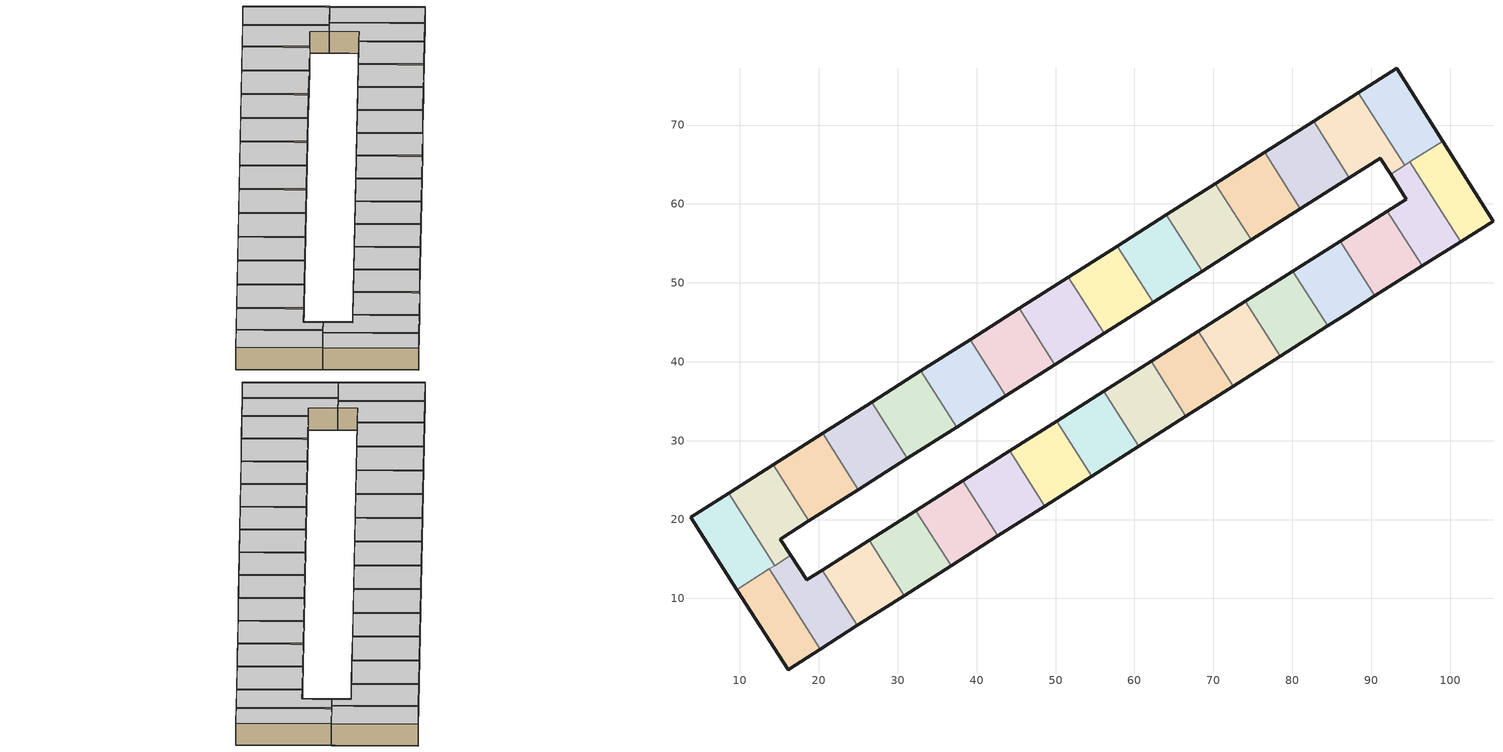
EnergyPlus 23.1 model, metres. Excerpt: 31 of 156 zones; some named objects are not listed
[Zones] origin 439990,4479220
b56bda9013da5b2d_F3_dwelling_0
 floor to b56bda9013da5b2d_F2_dwelling_0 (EU_floor_Construction): 20.19,3.58 13.73,13.73 9.61,11.11 16.12,0.98 z9
 wall outside (EU_wall_Construction): 20.19,3.58 16.12,0.98 9.61,11.11 z9:12
 wall to b56bda9013da5b2d_F3_dwelling_1 (EU_wall_Construction): 13.73,13.73 20.19,3.58 z9:12
 wall to b56bda9013da5b2d_F3_dwelling_16 (EU_wall_Construction): 9.61,11.11 13.73,13.73 z9:12
 ceiling to b56bda9013da5b2d_F4_dwelling_0 (EU_floor_Construction): 13.73,13.73 20.19,3.58 16.12,0.98 9.61,11.11 z12
b56bda9013da5b2d_F3_dwelling_1
 floor to b56bda9013da5b2d_F2_dwelling_1 (EU_floor_Construction): 24.89,6.58 20.43,13.59 18.46,12.34 16.45,15.45 13.73,13.73 20.19,3.58 z9
 wall outside (EU_wall_Construction): 24.89,6.58 20.19,3.58 / 16.45,15.45 18.46,12.34 20.43,13.59 z9:12
 wall to b56bda9013da5b2d_F3_dwelling_2 (EU_wall_Construction): 20.43,13.59 24.89,6.58 z9:12
 wall to b56bda9013da5b2d_F3_dwelling_17 (EU_wall_Construction): 14.42,14.16 16.45,15.45 z9:12
 wall to b56bda9013da5b2d_F3_dwelling_16 (EU_wall_Construction): 13.73,13.73 14.42,14.17 z9:12
 ceiling to b56bda9013da5b2d_F4_dwelling_1 (EU_floor_Construction): 20.43,13.59 24.89,6.58 20.19,3.58 13.73,13.73 16.45,15.45 18.46,12.34 z12
b56bda9013da5b2d_F3_dwelling_10
 floor to b56bda9013da5b2d_F2_dwelling_10 (EU_floor_Construction): 78.48,40.71 74.07,47.66 68.08,43.86 72.5,36.9 z9
 wall outside (EU_wall_Construction): 68.08,43.86 74.07,47.66 / 78.48,40.71 72.5,36.9 z9:12
 wall to b56bda9013da5b2d_F3_dwelling_9 (EU_wall_Construction): 72.5,36.9 68.08,43.86 z9:12
 wall to b56bda9013da5b2d_F3_dwelling_11 (EU_wall_Construction): 74.07,47.66 78.48,40.71 z9:12
 ceiling to b56bda9013da5b2d_F4_dwelling_10 (EU_floor_Construction): 74.07,47.66 78.48,40.71 72.5,36.9 68.08,43.86 z12
b56bda9013da5b2d_F3_dwelling_11
 floor to b56bda9013da5b2d_F2_dwelling_11 (EU_floor_Construction): 84.47,44.53 80.07,51.47 74.07,47.66 78.48,40.71 z9
 wall outside (EU_wall_Construction): 74.07,47.66 80.07,51.47 / 84.47,44.53 78.48,40.71 z9:12
 wall to b56bda9013da5b2d_F3_dwelling_12 (EU_wall_Construction): 80.07,51.47 84.47,44.53 z9:12
 ceiling to b56bda9013da5b2d_F4_dwelling_11 (EU_floor_Construction): 80.07,51.47 84.47,44.53 78.48,40.71 74.07,47.66 z12
b56bda9013da5b2d_F3_dwelling_12
 floor to b56bda9013da5b2d_F2_dwelling_12 (EU_floor_Construction): 90.47,48.34 86.07,55.28 80.07,51.47 84.47,44.53 86.83,46.03 z9
 wall outside (EU_wall_Construction): 80.07,51.47 86.07,55.28 / 90.47,48.34 86.83,46.03 84.47,44.53 z9:12
 wall to b56bda9013da5b2d_F3_dwelling_13 (EU_wall_Construction): 86.07,55.28 90.47,48.34 z9:12
 ceiling to b56bda9013da5b2d_F4_dwelling_12 (EU_floor_Construction): 86.07,55.28 90.47,48.34 86.83,46.03 84.47,44.53 80.07,51.47 z12
b56bda9013da5b2d_F3_dwelling_13
 floor to b56bda9013da5b2d_F2_dwelling_13 (EU_floor_Construction): 96.47,52.14 92.06,59.09 86.07,55.28 90.47,48.34 z9
 wall outside (EU_wall_Construction): 86.07,55.28 92.06,59.09 / 96.47,52.14 90.47,48.34 z9:12
 wall to b56bda9013da5b2d_F3_dwelling_14 (EU_wall_Construction): 92.06,59.09 96.47,52.14 z9:12
 ceiling to b56bda9013da5b2d_F4_dwelling_13 (EU_floor_Construction): 92.06,59.09 96.47,52.14 90.47,48.34 86.07,55.28 z12
b56bda9013da5b2d_F3_dwelling_14
 floor to b56bda9013da5b2d_F2_dwelling_14 (EU_floor_Construction): 101.34,55.23 94.92,65.33 92.46,63.77 94.45,60.6 92.06,59.09 96.47,52.14 z9
 wall outside (EU_wall_Construction): 101.34,55.23 96.47,52.14 / 92.06,59.09 94.45,60.6 92.46,63.77 z9:12
 wall to b56bda9013da5b2d_F3_dwelling_15 (EU_wall_Construction): 94.92,65.33 101.34,55.23 z9:12
 wall to b56bda9013da5b2d_F3_dwelling_29 (EU_wall_Construction): 92.46,63.77 94.24,64.9 z9:12
 wall to b56bda9013da5b2d_F3_dwelling_30 (EU_wall_Construction): 94.24,64.9 94.92,65.33 z9:12
 ceiling to b56bda9013da5b2d_F4_dwelling_14 (EU_floor_Construction): 94.92,65.33 101.34,55.23 96.47,52.14 92.06,59.09 94.45,60.6 92.46,63.77 z12
b56bda9013da5b2d_F3_dwelling_15
 floor to b56bda9013da5b2d_F2_dwelling_15 (EU_floor_Construction): 105.45,57.83 99.05,67.96 94.92,65.33 101.34,55.23 z9
 wall outside (EU_wall_Construction): 99.05,67.96 105.45,57.83 101.34,55.23 z9:12
 wall to b56bda9013da5b2d_F3_dwelling_30 (EU_wall_Construction): 94.92,65.33 99.05,67.96 z9:12
 ceiling to b56bda9013da5b2d_F4_dwelling_15 (EU_floor_Construction): 99.05,67.96 105.45,57.83 101.34,55.23 94.92,65.33 z12
b56bda9013da5b2d_F3_dwelling_16
 floor to b56bda9013da5b2d_F2_dwelling_16 (EU_floor_Construction): 14.42,14.17 8.58,23.36 3.73,20.28 9.61,11.11 z9
 wall outside (EU_wall_Construction): 9.61,11.11 3.73,20.28 8.58,23.36 z9:12
 wall to b56bda9013da5b2d_F3_dwelling_17 (EU_wall_Construction): 8.58,23.36 14.42,14.17 z9:12
 ceiling to b56bda9013da5b2d_F4_dwelling_16 (EU_floor_Construction): 8.58,23.36 14.42,14.17 9.61,11.11 3.73,20.28 z12
b56bda9013da5b2d_F3_dwelling_17
 floor to b56bda9013da5b2d_F2_dwelling_17 (EU_floor_Construction): 16.45,15.45 15.1,17.52 18.75,19.83 14.23,26.95 8.58,23.36 14.42,14.17 z9
 wall outside (EU_wall_Construction): 8.58,23.36 14.23,26.95 / 18.75,19.83 15.1,17.52 16.45,15.45 z9:12
 wall to b56bda9013da5b2d_F3_dwelling_18 (EU_wall_Construction): 14.23,26.95 18.75,19.83 z9:12
 ceiling to b56bda9013da5b2d_F4_dwelling_17 (EU_floor_Construction): 14.23,26.95 18.75,19.83 15.1,17.52 16.45,15.45 14.42,14.17 8.58,23.36 z12
b56bda9013da5b2d_F3_dwelling_18
 floor to b56bda9013da5b2d_F2_dwelling_18 (EU_floor_Construction): 24.99,23.8 20.46,30.91 14.23,26.95 18.75,19.83 z9
 wall outside (EU_wall_Construction): 14.23,26.95 20.46,30.91 / 24.99,23.8 18.75,19.83 z9:12
 wall to b56bda9013da5b2d_F3_dwelling_19 (EU_wall_Construction): 20.46,30.91 24.99,23.8 z9:12
 ceiling to b56bda9013da5b2d_F4_dwelling_18 (EU_floor_Construction): 20.46,30.91 24.99,23.8 18.75,19.83 14.23,26.95 z12
b56bda9013da5b2d_F3_dwelling_19
 floor to b56bda9013da5b2d_F2_dwelling_19 (EU_floor_Construction): 31.22,27.76 26.7,34.88 20.46,30.91 24.99,23.8 z9
 wall outside (EU_wall_Construction): 20.46,30.91 26.7,34.88 / 31.22,27.76 24.99,23.8 z9:12
 wall to b56bda9013da5b2d_F3_dwelling_20 (EU_wall_Construction): 26.7,34.88 31.22,27.76 z9:12
 ceiling to b56bda9013da5b2d_F4_dwelling_19 (EU_floor_Construction): 26.7,34.88 31.22,27.76 24.99,23.8 20.46,30.91 z12
b56bda9013da5b2d_F3_dwelling_2
 floor to b56bda9013da5b2d_F2_dwelling_2 (EU_floor_Construction): 30.82,10.35 26.36,17.36 20.43,13.59 24.89,6.58 z9
 wall outside (EU_wall_Construction): 20.43,13.59 26.36,17.36 / 30.82,10.35 24.89,6.58 z9:12
 wall to b56bda9013da5b2d_F3_dwelling_3 (EU_wall_Construction): 26.36,17.36 30.82,10.35 z9:12
 ceiling to b56bda9013da5b2d_F4_dwelling_2 (EU_floor_Construction): 26.36,17.36 30.82,10.35 24.89,6.58 20.43,13.59 z12
b56bda9013da5b2d_F3_dwelling_20
 floor to b56bda9013da5b2d_F2_dwelling_20 (EU_floor_Construction): 37.46,31.71 32.93,38.84 26.7,34.88 31.22,27.76 z9
 wall outside (EU_wall_Construction): 26.7,34.88 32.93,38.84 / 37.46,31.71 31.22,27.76 z9:12
 wall to b56bda9013da5b2d_F3_dwelling_21 (EU_wall_Construction): 32.93,38.84 37.46,31.71 z9:12
 ceiling to b56bda9013da5b2d_F4_dwelling_20 (EU_floor_Construction): 32.93,38.84 37.46,31.71 31.22,27.76 26.7,34.88 z12
b56bda9013da5b2d_F3_dwelling_21
 floor to b56bda9013da5b2d_F2_dwelling_21 (EU_floor_Construction): 43.69,35.67 39.16,42.8 32.93,38.84 37.46,31.71 z9
 wall outside (EU_wall_Construction): 32.93,38.84 39.16,42.8 / 43.69,35.67 37.46,31.71 z9:12
 wall to b56bda9013da5b2d_F3_dwelling_22 (EU_wall_Construction): 39.16,42.8 43.69,35.67 z9:12
 ceiling to b56bda9013da5b2d_F4_dwelling_21 (EU_floor_Construction): 39.16,42.8 43.69,35.67 37.46,31.71 32.93,38.84 z12
b56bda9013da5b2d_F3_dwelling_22
 floor to b56bda9013da5b2d_F2_dwelling_22 (EU_floor_Construction): 49.91,39.63 45.39,46.75 39.16,42.8 43.69,35.67 z9
 wall outside (EU_wall_Construction): 39.16,42.8 45.39,46.75 / 49.91,39.63 43.69,35.67 z9:12
 wall to b56bda9013da5b2d_F3_dwelling_23 (EU_wall_Construction): 45.39,46.75 49.91,39.63 z9:12
 ceiling to b56bda9013da5b2d_F4_dwelling_22 (EU_floor_Construction): 45.39,46.75 49.91,39.63 43.69,35.67 39.16,42.8 z12
b56bda9013da5b2d_F3_dwelling_23
 floor to b56bda9013da5b2d_F2_dwelling_23 (EU_floor_Construction): 56.14,43.58 51.61,50.71 45.39,46.75 49.91,39.63 z9
 wall outside (EU_wall_Construction): 45.39,46.75 51.61,50.71 / 56.14,43.58 49.91,39.63 z9:12
 wall to b56bda9013da5b2d_F3_dwelling_24 (EU_wall_Construction): 51.61,50.71 56.14,43.58 z9:12
 ceiling to b56bda9013da5b2d_F4_dwelling_23 (EU_floor_Construction): 51.61,50.71 56.14,43.58 49.91,39.63 45.39,46.75 z12
b56bda9013da5b2d_F3_dwelling_24
 floor to b56bda9013da5b2d_F2_dwelling_24 (EU_floor_Construction): 62.36,47.53 57.83,54.67 51.61,50.71 56.14,43.58 z9
 wall outside (EU_wall_Construction): 51.61,50.71 57.83,54.67 / 62.36,47.53 56.14,43.58 z9:12
 wall to b56bda9013da5b2d_F3_dwelling_25 (EU_wall_Construction): 57.83,54.67 62.36,47.53 z9:12
 ceiling to b56bda9013da5b2d_F4_dwelling_24 (EU_floor_Construction): 57.83,54.67 62.36,47.53 56.14,43.58 51.61,50.71 z12
b56bda9013da5b2d_F3_dwelling_25
 floor to b56bda9013da5b2d_F2_dwelling_25 (EU_floor_Construction): 68.59,51.48 64.05,58.62 57.83,54.67 62.36,47.53 z9
 wall outside (EU_wall_Construction): 57.83,54.67 64.05,58.62 / 68.59,51.48 62.36,47.53 z9:12
 wall to b56bda9013da5b2d_F3_dwelling_26 (EU_wall_Construction): 64.05,58.62 68.59,51.48 z9:12
 ceiling to b56bda9013da5b2d_F4_dwelling_25 (EU_floor_Construction): 64.05,58.62 68.59,51.48 62.36,47.53 57.83,54.67 z12
b56bda9013da5b2d_F3_dwelling_26
 floor to b56bda9013da5b2d_F2_dwelling_26 (EU_floor_Construction): 74.81,55.43 70.27,62.57 64.05,58.62 68.59,51.48 z9
 wall outside (EU_wall_Construction): 64.05,58.62 70.27,62.57 / 74.81,55.43 68.59,51.48 z9:12
 wall to b56bda9013da5b2d_F3_dwelling_27 (EU_wall_Construction): 70.27,62.57 74.81,55.43 z9:12
 ceiling to b56bda9013da5b2d_F4_dwelling_26 (EU_floor_Construction): 70.27,62.57 74.81,55.43 68.59,51.48 64.05,58.62 z12
b56bda9013da5b2d_F3_dwelling_27
 floor to b56bda9013da5b2d_F2_dwelling_27 (EU_floor_Construction): 81.02,59.38 76.48,66.52 70.27,62.57 74.81,55.43 z9
 wall outside (EU_wall_Construction): 70.27,62.57 76.48,66.52 / 81.02,59.38 74.81,55.43 z9:12
 wall to b56bda9013da5b2d_F3_dwelling_28 (EU_wall_Construction): 76.48,66.52 81.02,59.38 z9:12
 ceiling to b56bda9013da5b2d_F4_dwelling_27 (EU_floor_Construction): 76.48,66.52 81.02,59.38 74.81,55.43 70.27,62.57 z12
b56bda9013da5b2d_F3_dwelling_28
 floor to b56bda9013da5b2d_F2_dwelling_28 (EU_floor_Construction): 87.24,63.33 82.7,70.47 76.48,66.52 81.02,59.38 z9
 wall outside (EU_wall_Construction): 76.48,66.52 82.7,70.47 / 87.24,63.33 81.02,59.38 z9:12
 wall to b56bda9013da5b2d_F3_dwelling_29 (EU_wall_Construction): 82.7,70.47 87.24,63.33 z9:12
 ceiling to b56bda9013da5b2d_F4_dwelling_28 (EU_floor_Construction): 82.7,70.47 87.24,63.33 81.02,59.38 76.48,66.52 z12
b56bda9013da5b2d_F3_dwelling_29
 floor to b56bda9013da5b2d_F2_dwelling_29 (EU_floor_Construction): 94.24,64.9 88.4,74.09 82.7,70.47 87.24,63.33 91.16,65.82 92.46,63.77 z9
 wall outside (EU_wall_Construction): 92.46,63.77 91.16,65.82 87.24,63.33 / 82.7,70.47 88.4,74.09 z9:12
 wall to b56bda9013da5b2d_F3_dwelling_30 (EU_wall_Construction): 88.4,74.09 94.24,64.9 z9:12
 ceiling to b56bda9013da5b2d_F4_dwelling_29 (EU_floor_Construction): 88.4,74.09 94.24,64.9 92.46,63.77 91.16,65.82 87.24,63.33 82.7,70.47 z12
b56bda9013da5b2d_F3_dwelling_3
 floor to b56bda9013da5b2d_F2_dwelling_3 (EU_floor_Construction): 36.75,14.13 32.3,21.13 26.36,17.36 30.82,10.35 z9
 wall outside (EU_wall_Construction): 26.36,17.36 32.3,21.13 / 36.75,14.13 30.82,10.35 z9:12
 wall to b56bda9013da5b2d_F3_dwelling_4 (EU_wall_Construction): 32.3,21.13 36.75,14.13 z9:12
 ceiling to b56bda9013da5b2d_F4_dwelling_3 (EU_floor_Construction): 32.3,21.13 36.75,14.13 30.82,10.35 26.36,17.36 z12
b56bda9013da5b2d_F3_dwelling_30
 floor to b56bda9013da5b2d_F2_dwelling_30 (EU_floor_Construction): 99.05,67.96 93.24,77.17 88.4,74.09 94.24,64.9 z9
 wall outside (EU_wall_Construction): 88.4,74.09 93.24,77.17 99.05,67.96 z9:12
 ceiling to b56bda9013da5b2d_F4_dwelling_30 (EU_floor_Construction): 93.24,77.17 99.05,67.96 94.24,64.9 88.4,74.09 z12
b56bda9013da5b2d_F3_dwelling_4
 floor to b56bda9013da5b2d_F2_dwelling_4 (EU_floor_Construction): 42.69,17.91 38.25,24.91 32.3,21.13 36.75,14.13 z9
 wall outside (EU_wall_Construction): 32.3,21.13 38.25,24.91 / 42.69,17.91 36.75,14.13 z9:12
 wall to b56bda9013da5b2d_F3_dwelling_5 (EU_wall_Construction): 38.25,24.91 42.69,17.91 z9:12
 ceiling to b56bda9013da5b2d_F4_dwelling_4 (EU_floor_Construction): 38.25,24.91 42.69,17.91 36.75,14.13 32.3,21.13 z12
b56bda9013da5b2d_F3_dwelling_5
 floor to b56bda9013da5b2d_F2_dwelling_5 (EU_floor_Construction): 48.64,21.7 44.2,28.69 38.25,24.91 42.69,17.91 z9
 wall outside (EU_wall_Construction): 38.25,24.91 44.2,28.69 / 48.64,21.7 42.69,17.91 z9:12
 wall to b56bda9013da5b2d_F3_dwelling_6 (EU_wall_Construction): 44.2,28.69 48.64,21.7 z9:12
 ceiling to b56bda9013da5b2d_F4_dwelling_5 (EU_floor_Construction): 44.2,28.69 48.64,21.7 42.69,17.91 38.25,24.91 z12
b56bda9013da5b2d_F3_dwelling_6
 floor to b56bda9013da5b2d_F2_dwelling_6 (EU_floor_Construction): 54.59,25.5 50.16,32.47 44.2,28.69 48.64,21.7 z9
 wall outside (EU_wall_Construction): 44.2,28.69 50.16,32.47 / 54.59,25.5 48.64,21.7 z9:12
 wall to b56bda9013da5b2d_F3_dwelling_7 (EU_wall_Construction): 50.16,32.47 54.59,25.5 z9:12
 ceiling to b56bda9013da5b2d_F4_dwelling_6 (EU_floor_Construction): 50.16,32.47 54.59,25.5 48.64,21.7 44.2,28.69 z12
b56bda9013da5b2d_F3_dwelling_7
 floor to b56bda9013da5b2d_F2_dwelling_7 (EU_floor_Construction): 60.56,29.29 56.13,36.26 50.16,32.47 54.59,25.5 z9
 wall outside (EU_wall_Construction): 50.16,32.47 56.13,36.26 / 60.56,29.29 54.59,25.5 z9:12
 wall to b56bda9013da5b2d_F3_dwelling_8 (EU_wall_Construction): 56.13,36.26 60.56,29.29 z9:12
 ceiling to b56bda9013da5b2d_F4_dwelling_7 (EU_floor_Construction): 56.13,36.26 60.56,29.29 54.59,25.5 50.16,32.47 z12
b56bda9013da5b2d_F3_dwelling_8
 floor to b56bda9013da5b2d_F2_dwelling_8 (EU_floor_Construction): 66.53,33.1 62.1,40.06 56.13,36.26 60.56,29.29 z9
 wall outside (EU_wall_Construction): 56.13,36.26 62.1,40.06 / 66.53,33.1 60.56,29.29 z9:12
 wall to b56bda9013da5b2d_F3_dwelling_9 (EU_wall_Construction): 62.1,40.06 66.53,33.1 z9:12
 ceiling to b56bda9013da5b2d_F4_dwelling_8 (EU_floor_Construction): 62.1,40.06 66.53,33.1 60.56,29.29 56.13,36.26 z12
b56bda9013da5b2d_F3_dwelling_9
 floor to b56bda9013da5b2d_F2_dwelling_9 (EU_floor_Construction): 72.5,36.9 68.08,43.86 62.1,40.06 66.53,33.1 z9
 wall outside (EU_wall_Construction): 62.1,40.06 68.08,43.86 / 72.5,36.9 66.53,33.1 z9:12
 ceiling to b56bda9013da5b2d_F4_dwelling_9 (EU_floor_Construction): 68.08,43.86 72.5,36.9 66.53,33.1 62.1,40.06 z12
[Building]
EU S2 Campaign: North Axis=0; Terrain=City; Solar Distribution=FullExterior
[Site:Location]
Madrid: Latitude=40.5; Longitude=-3.5; Time Zone=1; Elevation=609
[SizingPeriod:WeatherFileDays]
AnnualSizingPeriod: Begin Month=1; Begin Day of Month=1; End Month=12; End Day of Month=31; Day of Week for Start Day=Monday; Use Weather File Daylight Saving Period=No; Use Weather File Rain and Snow Indicators=No
[MATERIAL]
EU_InternalMass_Material: Roughness=MediumRough; Thickness=0.1; Conductivity=1; Density=1800; Specific Heat=900; Thermal Absorptance=0.9; Solar Absorptance=0.7; Visible Absorptance=0.7
[MATERIAL:NOMASS] Roughness=MediumRough; Thermal Absorptance=0.9; Solar Absorptance=0.7; Visible Absorptance=0.7
Name | Thermal Resistance
EU_wall_NoMass | 0.609216
EU_floor_NoMass | 0.568163
[CONSTRUCTION]
EU_wall_Construction: EU_wall_NoMass
EU_floor_Construction: EU_floor_NoMass
EU_InternalMass_Construction: EU_InternalMass_Material
[ZONE] Type=1; Multiplier=1; Ceiling Height=autocalculate; Floor Area=autocalculate; Part of Total Floor Area=Yes
Name | Volume
b56bda9013da5b2d_F3_dwelling_0 | 175.195
b56bda9013da5b2d_F3_dwelling_1; b56bda9013da5b2d_F3_dwelling_14 | 175.228
b56bda9013da5b2d_F3_dwelling_10; b56bda9013da5b2d_F3_dwelling_6 | 175.219
b56bda9013da5b2d_F3_dwelling_11 | 175.216
b56bda9013da5b2d_F3_dwelling_12; b56bda9013da5b2d_F3_dwelling_9 | 175.202
b56bda9013da5b2d_F3_dwelling_13 | 175.233
b56bda9013da5b2d_F3_dwelling_15 | 175.203
b56bda9013da5b2d_F3_dwelling_16; b56bda9013da5b2d_F3_dwelling_25 | 186.894
b56bda9013da5b2d_F3_dwelling_17 | 186.882
b56bda9013da5b2d_F3_dwelling_18 | 186.875
b56bda9013da5b2d_F3_dwelling_19 | 186.898
b56bda9013da5b2d_F3_dwelling_2; b56bda9013da5b2d_F3_dwelling_4 | 175.205
b56bda9013da5b2d_F3_dwelling_20 | 186.906
b56bda9013da5b2d_F3_dwelling_21 | 186.892
b56bda9013da5b2d_F3_dwelling_22 | 186.885
b56bda9013da5b2d_F3_dwelling_23 | 186.913
b56bda9013da5b2d_F3_dwelling_24 | 186.869
b56bda9013da5b2d_F3_dwelling_26 | 186.88
b56bda9013da5b2d_F3_dwelling_27 | 186.889
b56bda9013da5b2d_F3_dwelling_28 | 186.896
b56bda9013da5b2d_F3_dwelling_29 | 186.873
b56bda9013da5b2d_F3_dwelling_3 | 175.204
b56bda9013da5b2d_F3_dwelling_30 | 186.893
b56bda9013da5b2d_F3_dwelling_5 | 175.238
b56bda9013da5b2d_F3_dwelling_7 | 175.188
b56bda9013da5b2d_F3_dwelling_8 | 175.239
[INTERNALMASS] Construction=EU_InternalMass_Construction
Name | Zone or ZoneList | Surface Area
b56bda9013da5b2d_F3_dwelling_0_EU_InternalMass | b56bda9013da5b2d_F3_dwelling_0 | 58.3983
b56bda9013da5b2d_F3_dwelling_1_EU_InternalMass | b56bda9013da5b2d_F3_dwelling_1 | 58.4092
b56bda9013da5b2d_F3_dwelling_2_EU_InternalMass | b56bda9013da5b2d_F3_dwelling_2 | 58.4014
b56bda9013da5b2d_F3_dwelling_3_EU_InternalMass | b56bda9013da5b2d_F3_dwelling_3 | 58.4013
b56bda9013da5b2d_F3_dwelling_4_EU_InternalMass | b56bda9013da5b2d_F3_dwelling_4 | 58.4017
b56bda9013da5b2d_F3_dwelling_5_EU_InternalMass | b56bda9013da5b2d_F3_dwelling_5 | 58.4126
b56bda9013da5b2d_F3_dwelling_6_EU_InternalMass | b56bda9013da5b2d_F3_dwelling_6 | 58.4066
b56bda9013da5b2d_F3_dwelling_7_EU_InternalMass | b56bda9013da5b2d_F3_dwelling_7 | 58.396
b56bda9013da5b2d_F3_dwelling_8_EU_InternalMass | b56bda9013da5b2d_F3_dwelling_8 | 58.4132
b56bda9013da5b2d_F3_dwelling_9_EU_InternalMass | b56bda9013da5b2d_F3_dwelling_9 | 58.4006
b56bda9013da5b2d_F3_dwelling_10_EU_InternalMass | b56bda9013da5b2d_F3_dwelling_10 | 58.4062
b56bda9013da5b2d_F3_dwelling_11_EU_InternalMass | b56bda9013da5b2d_F3_dwelling_11 | 58.4054
b56bda9013da5b2d_F3_dwelling_12_EU_InternalMass | b56bda9013da5b2d_F3_dwelling_12 | 58.4005
b56bda9013da5b2d_F3_dwelling_13_EU_InternalMass | b56bda9013da5b2d_F3_dwelling_13 | 58.4108
b56bda9013da5b2d_F3_dwelling_14_EU_InternalMass | b56bda9013da5b2d_F3_dwelling_14 | 58.4095
b56bda9013da5b2d_F3_dwelling_15_EU_InternalMass | b56bda9013da5b2d_F3_dwelling_15 | 58.401
b56bda9013da5b2d_F3_dwelling_16_EU_InternalMass | b56bda9013da5b2d_F3_dwelling_16 | 62.2978
b56bda9013da5b2d_F3_dwelling_17_EU_InternalMass | b56bda9013da5b2d_F3_dwelling_17 | 62.294
b56bda9013da5b2d_F3_dwelling_18_EU_InternalMass | b56bda9013da5b2d_F3_dwelling_18 | 62.2916
b56bda9013da5b2d_F3_dwelling_19_EU_InternalMass | b56bda9013da5b2d_F3_dwelling_19 | 62.2994
b56bda9013da5b2d_F3_dwelling_20_EU_InternalMass | b56bda9013da5b2d_F3_dwelling_20 | 62.3019
b56bda9013da5b2d_F3_dwelling_21_EU_InternalMass | b56bda9013da5b2d_F3_dwelling_21 | 62.2973
b56bda9013da5b2d_F3_dwelling_22_EU_InternalMass | b56bda9013da5b2d_F3_dwelling_22 | 62.295
b56bda9013da5b2d_F3_dwelling_23_EU_InternalMass | b56bda9013da5b2d_F3_dwelling_23 | 62.3044
b56bda9013da5b2d_F3_dwelling_24_EU_InternalMass | b56bda9013da5b2d_F3_dwelling_24 | 62.2896
b56bda9013da5b2d_F3_dwelling_25_EU_InternalMass | b56bda9013da5b2d_F3_dwelling_25 | 62.2981
b56bda9013da5b2d_F3_dwelling_26_EU_InternalMass | b56bda9013da5b2d_F3_dwelling_26 | 62.2934
b56bda9013da5b2d_F3_dwelling_27_EU_InternalMass | b56bda9013da5b2d_F3_dwelling_27 | 62.2966
b56bda9013da5b2d_F3_dwelling_28_EU_InternalMass | b56bda9013da5b2d_F3_dwelling_28 | 62.2988
b56bda9013da5b2d_F3_dwelling_29_EU_InternalMass | b56bda9013da5b2d_F3_dwelling_29 | 62.2911
b56bda9013da5b2d_F3_dwelling_30_EU_InternalMass | b56bda9013da5b2d_F3_dwelling_30 | 62.2975
[OTHEREQUIPMENT] Fuel Type=Electricity; Design Level Calculation Method=Watts/Area; Power per Zone Floor Area=1; Fraction Latent=0; Fraction Radiant=0; Fraction Lost=0; Carbon Dioxide Generation Rate=0; EndUse Subcategory=EU_Step8_InternalGains
Name | Zone or ZoneList or Space or SpaceList | Schedule
EU_Step8_InternalGain_b56bda9013da5b2d_F3_dwelling_0_f000 | b56bda9013da5b2d_F3_dwelling_0 | EU_Step8_GainSchedule_b56bda9013da5b2d_F3_dwelling_0_f000
EU_Step8_InternalGain_b56bda9013da5b2d_F3_dwelling_1_f000 | b56bda9013da5b2d_F3_dwelling_1 | EU_Step8_GainSchedule_b56bda9013da5b2d_F3_dwelling_1_f000
EU_Step8_InternalGain_b56bda9013da5b2d_F3_dwelling_2_f000 | b56bda9013da5b2d_F3_dwelling_2 | EU_Step8_GainSchedule_b56bda9013da5b2d_F3_dwelling_2_f000
EU_Step8_InternalGain_b56bda9013da5b2d_F3_dwelling_3_f000 | b56bda9013da5b2d_F3_dwelling_3 | EU_Step8_GainSchedule_b56bda9013da5b2d_F3_dwelling_3_f000
EU_Step8_InternalGain_b56bda9013da5b2d_F3_dwelling_4_f000 | b56bda9013da5b2d_F3_dwelling_4 | EU_Step8_GainSchedule_b56bda9013da5b2d_F3_dwelling_4_f000
EU_Step8_InternalGain_b56bda9013da5b2d_F3_dwelling_5_f000 | b56bda9013da5b2d_F3_dwelling_5 | EU_Step8_GainSchedule_b56bda9013da5b2d_F3_dwelling_5_f000
EU_Step8_InternalGain_b56bda9013da5b2d_F3_dwelling_6_f000 | b56bda9013da5b2d_F3_dwelling_6 | EU_Step8_GainSchedule_b56bda9013da5b2d_F3_dwelling_6_f000
EU_Step8_InternalGain_b56bda9013da5b2d_F3_dwelling_7_f000 | b56bda9013da5b2d_F3_dwelling_7 | EU_Step8_GainSchedule_b56bda9013da5b2d_F3_dwelling_7_f000
EU_Step8_InternalGain_b56bda9013da5b2d_F3_dwelling_8_f000 | b56bda9013da5b2d_F3_dwelling_8 | EU_Step8_GainSchedule_b56bda9013da5b2d_F3_dwelling_8_f000
EU_Step8_InternalGain_b56bda9013da5b2d_F3_dwelling_9_f000 | b56bda9013da5b2d_F3_dwelling_9 | EU_Step8_GainSchedule_b56bda9013da5b2d_F3_dwelling_9_f000
EU_Step8_InternalGain_b56bda9013da5b2d_F3_dwelling_10_f000 | b56bda9013da5b2d_F3_dwelling_10 | EU_Step8_GainSchedule_b56bda9013da5b2d_F3_dwelling_10_f000
EU_Step8_InternalGain_b56bda9013da5b2d_F3_dwelling_11_f000 | b56bda9013da5b2d_F3_dwelling_11 | EU_Step8_GainSchedule_b56bda9013da5b2d_F3_dwelling_11_f000
EU_Step8_InternalGain_b56bda9013da5b2d_F3_dwelling_12_f000 | b56bda9013da5b2d_F3_dwelling_12 | EU_Step8_GainSchedule_b56bda9013da5b2d_F3_dwelling_12_f000
EU_Step8_InternalGain_b56bda9013da5b2d_F3_dwelling_13_f000 | b56bda9013da5b2d_F3_dwelling_13 | EU_Step8_GainSchedule_b56bda9013da5b2d_F3_dwelling_13_f000
EU_Step8_InternalGain_b56bda9013da5b2d_F3_dwelling_14_f000 | b56bda9013da5b2d_F3_dwelling_14 | EU_Step8_GainSchedule_b56bda9013da5b2d_F3_dwelling_14_f000
EU_Step8_InternalGain_b56bda9013da5b2d_F3_dwelling_15_f000 | b56bda9013da5b2d_F3_dwelling_15 | EU_Step8_GainSchedule_b56bda9013da5b2d_F3_dwelling_15_f000
EU_Step8_InternalGain_b56bda9013da5b2d_F3_dwelling_16_f000 | b56bda9013da5b2d_F3_dwelling_16 | EU_Step8_GainSchedule_b56bda9013da5b2d_F3_dwelling_16_f000
EU_Step8_InternalGain_b56bda9013da5b2d_F3_dwelling_17_f000 | b56bda9013da5b2d_F3_dwelling_17 | EU_Step8_GainSchedule_b56bda9013da5b2d_F3_dwelling_17_f000
EU_Step8_InternalGain_b56bda9013da5b2d_F3_dwelling_18_f000 | b56bda9013da5b2d_F3_dwelling_18 | EU_Step8_GainSchedule_b56bda9013da5b2d_F3_dwelling_18_f000
EU_Step8_InternalGain_b56bda9013da5b2d_F3_dwelling_19_f000 | b56bda9013da5b2d_F3_dwelling_19 | EU_Step8_GainSchedule_b56bda9013da5b2d_F3_dwelling_19_f000
EU_Step8_InternalGain_b56bda9013da5b2d_F3_dwelling_20_f000 | b56bda9013da5b2d_F3_dwelling_20 | EU_Step8_GainSchedule_b56bda9013da5b2d_F3_dwelling_20_f000
EU_Step8_InternalGain_b56bda9013da5b2d_F3_dwelling_21_f000 | b56bda9013da5b2d_F3_dwelling_21 | EU_Step8_GainSchedule_b56bda9013da5b2d_F3_dwelling_21_f000
EU_Step8_InternalGain_b56bda9013da5b2d_F3_dwelling_22_f000 | b56bda9013da5b2d_F3_dwelling_22 | EU_Step8_GainSchedule_b56bda9013da5b2d_F3_dwelling_22_f000
EU_Step8_InternalGain_b56bda9013da5b2d_F3_dwelling_23_f000 | b56bda9013da5b2d_F3_dwelling_23 | EU_Step8_GainSchedule_b56bda9013da5b2d_F3_dwelling_23_f000
EU_Step8_InternalGain_b56bda9013da5b2d_F3_dwelling_24_f000 | b56bda9013da5b2d_F3_dwelling_24 | EU_Step8_GainSchedule_b56bda9013da5b2d_F3_dwelling_24_f000
EU_Step8_InternalGain_b56bda9013da5b2d_F3_dwelling_25_f000 | b56bda9013da5b2d_F3_dwelling_25 | EU_Step8_GainSchedule_b56bda9013da5b2d_F3_dwelling_25_f000
EU_Step8_InternalGain_b56bda9013da5b2d_F3_dwelling_26_f000 | b56bda9013da5b2d_F3_dwelling_26 | EU_Step8_GainSchedule_b56bda9013da5b2d_F3_dwelling_26_f000
EU_Step8_InternalGain_b56bda9013da5b2d_F3_dwelling_27_f000 | b56bda9013da5b2d_F3_dwelling_27 | EU_Step8_GainSchedule_b56bda9013da5b2d_F3_dwelling_27_f000
EU_Step8_InternalGain_b56bda9013da5b2d_F3_dwelling_28_f000 | b56bda9013da5b2d_F3_dwelling_28 | EU_Step8_GainSchedule_b56bda9013da5b2d_F3_dwelling_28_f000
EU_Step8_InternalGain_b56bda9013da5b2d_F3_dwelling_29_f000 | b56bda9013da5b2d_F3_dwelling_29 | EU_Step8_GainSchedule_b56bda9013da5b2d_F3_dwelling_29_f000
EU_Step8_InternalGain_b56bda9013da5b2d_F3_dwelling_30_f000 | b56bda9013da5b2d_F3_dwelling_30 | EU_Step8_GainSchedule_b56bda9013da5b2d_F3_dwelling_30_f000
[ZONEVENTILATION:DESIGNFLOWRATE] Schedule=EU_AlwaysOn; Design Flow Rate Calculation Method=AirChanges/Hour; Air Changes per Hour=0.752966; Ventilation Type=Natural; Fan Pressure Rise=0; Fan Total Efficiency=1; Constant Term Coefficient=1; Temperature Term Coefficient=0; Velocity Term Coefficient=0; Velocity Squared Term Coefficient=0; Minimum Indoor Temperature=-100; Maximum Indoor Temperature=100; Delta Temperature=-100; Minimum Outdoor Temperature=-100; Maximum Outdoor Temperature=100; Maximum Wind Speed=40
Name | Zone or ZoneList or Space or SpaceList
EU_ConstantAir_b56bda9013da5b2d_F3_dwelling_0 | b56bda9013da5b2d_F3_dwelling_0
EU_ConstantAir_b56bda9013da5b2d_F3_dwelling_1 | b56bda9013da5b2d_F3_dwelling_1
EU_ConstantAir_b56bda9013da5b2d_F3_dwelling_2 | b56bda9013da5b2d_F3_dwelling_2
EU_ConstantAir_b56bda9013da5b2d_F3_dwelling_3 | b56bda9013da5b2d_F3_dwelling_3
EU_ConstantAir_b56bda9013da5b2d_F3_dwelling_4 | b56bda9013da5b2d_F3_dwelling_4
EU_ConstantAir_b56bda9013da5b2d_F3_dwelling_5 | b56bda9013da5b2d_F3_dwelling_5
EU_ConstantAir_b56bda9013da5b2d_F3_dwelling_6 | b56bda9013da5b2d_F3_dwelling_6
EU_ConstantAir_b56bda9013da5b2d_F3_dwelling_7 | b56bda9013da5b2d_F3_dwelling_7
EU_ConstantAir_b56bda9013da5b2d_F3_dwelling_8 | b56bda9013da5b2d_F3_dwelling_8
EU_ConstantAir_b56bda9013da5b2d_F3_dwelling_9 | b56bda9013da5b2d_F3_dwelling_9
EU_ConstantAir_b56bda9013da5b2d_F3_dwelling_10 | b56bda9013da5b2d_F3_dwelling_10
EU_ConstantAir_b56bda9013da5b2d_F3_dwelling_11 | b56bda9013da5b2d_F3_dwelling_11
EU_ConstantAir_b56bda9013da5b2d_F3_dwelling_12 | b56bda9013da5b2d_F3_dwelling_12
EU_ConstantAir_b56bda9013da5b2d_F3_dwelling_13 | b56bda9013da5b2d_F3_dwelling_13
EU_ConstantAir_b56bda9013da5b2d_F3_dwelling_14 | b56bda9013da5b2d_F3_dwelling_14
EU_ConstantAir_b56bda9013da5b2d_F3_dwelling_15 | b56bda9013da5b2d_F3_dwelling_15
EU_ConstantAir_b56bda9013da5b2d_F3_dwelling_16 | b56bda9013da5b2d_F3_dwelling_16
EU_ConstantAir_b56bda9013da5b2d_F3_dwelling_17 | b56bda9013da5b2d_F3_dwelling_17
EU_ConstantAir_b56bda9013da5b2d_F3_dwelling_18 | b56bda9013da5b2d_F3_dwelling_18
EU_ConstantAir_b56bda9013da5b2d_F3_dwelling_19 | b56bda9013da5b2d_F3_dwelling_19
EU_ConstantAir_b56bda9013da5b2d_F3_dwelling_20 | b56bda9013da5b2d_F3_dwelling_20
EU_ConstantAir_b56bda9013da5b2d_F3_dwelling_21 | b56bda9013da5b2d_F3_dwelling_21
EU_ConstantAir_b56bda9013da5b2d_F3_dwelling_22 | b56bda9013da5b2d_F3_dwelling_22
EU_ConstantAir_b56bda9013da5b2d_F3_dwelling_23 | b56bda9013da5b2d_F3_dwelling_23
EU_ConstantAir_b56bda9013da5b2d_F3_dwelling_24 | b56bda9013da5b2d_F3_dwelling_24
EU_ConstantAir_b56bda9013da5b2d_F3_dwelling_25 | b56bda9013da5b2d_F3_dwelling_25
EU_ConstantAir_b56bda9013da5b2d_F3_dwelling_26 | b56bda9013da5b2d_F3_dwelling_26
EU_ConstantAir_b56bda9013da5b2d_F3_dwelling_27 | b56bda9013da5b2d_F3_dwelling_27
EU_ConstantAir_b56bda9013da5b2d_F3_dwelling_28 | b56bda9013da5b2d_F3_dwelling_28
EU_ConstantAir_b56bda9013da5b2d_F3_dwelling_29 | b56bda9013da5b2d_F3_dwelling_29
EU_ConstantAir_b56bda9013da5b2d_F3_dwelling_30 | b56bda9013da5b2d_F3_dwelling_30
[HVACTEMPLATE:ZONE:IDEALLOADSAIRSYSTEM] System Availability Schedule=EU_AlwaysOn; Maximum Heating Supply Air Temperature=50; Minimum Cooling Supply Air Temperature=13; Maximum Heating Supply Air Humidity Ratio=0.0156; Minimum Cooling Supply Air Humidity Ratio=0.0077; Heating Limit=NoLimit; Cooling Limit=NoLimit; Heating Availability Schedule=EU_AlwaysOn; Cooling Availability Schedule=EU_CoolingOff; Dehumidification Control Type=ConstantSensibleHeatRatio; Cooling Sensible Heat Ratio=0.7; Dehumidification Setpoint=60; Humidification Control Type=None; Humidification Setpoint=30; Outdoor Air Method=None; Outdoor Air Flow Rate per Person=0.00944; Outdoor Air Flow Rate per Zone Floor Area=0; Outdoor Air Flow Rate per Zone=0; Demand Controlled Ventilation Type=None; Outdoor Air Economizer Type=NoEconomizer; Heat Recovery Type=None; Sensible Heat Recovery Effectiveness=0.7; Latent Heat Recovery Effectiveness=0.65
Name | Template Thermostat
b56bda9013da5b2d_F3_dwelling_0 | EU_HeatOnly_b56bda9013da5b2d_F3_dwelling_0
b56bda9013da5b2d_F3_dwelling_1 | EU_HeatOnly_b56bda9013da5b2d_F3_dwelling_1
b56bda9013da5b2d_F3_dwelling_2 | EU_HeatOnly_b56bda9013da5b2d_F3_dwelling_2
b56bda9013da5b2d_F3_dwelling_3 | EU_HeatOnly_b56bda9013da5b2d_F3_dwelling_3
b56bda9013da5b2d_F3_dwelling_4 | EU_HeatOnly_b56bda9013da5b2d_F3_dwelling_4
b56bda9013da5b2d_F3_dwelling_5 | EU_HeatOnly_b56bda9013da5b2d_F3_dwelling_5
b56bda9013da5b2d_F3_dwelling_6 | EU_HeatOnly_b56bda9013da5b2d_F3_dwelling_6
b56bda9013da5b2d_F3_dwelling_7 | EU_HeatOnly_b56bda9013da5b2d_F3_dwelling_7
b56bda9013da5b2d_F3_dwelling_8 | EU_HeatOnly_b56bda9013da5b2d_F3_dwelling_8
b56bda9013da5b2d_F3_dwelling_9 | EU_HeatOnly_b56bda9013da5b2d_F3_dwelling_9
b56bda9013da5b2d_F3_dwelling_10 | EU_HeatOnly_b56bda9013da5b2d_F3_dwelling_10
b56bda9013da5b2d_F3_dwelling_11 | EU_HeatOnly_b56bda9013da5b2d_F3_dwelling_11
b56bda9013da5b2d_F3_dwelling_12 | EU_HeatOnly_b56bda9013da5b2d_F3_dwelling_12
b56bda9013da5b2d_F3_dwelling_13 | EU_HeatOnly_b56bda9013da5b2d_F3_dwelling_13
b56bda9013da5b2d_F3_dwelling_14 | EU_HeatOnly_b56bda9013da5b2d_F3_dwelling_14
b56bda9013da5b2d_F3_dwelling_15 | EU_HeatOnly_b56bda9013da5b2d_F3_dwelling_15
b56bda9013da5b2d_F3_dwelling_16 | EU_HeatOnly_b56bda9013da5b2d_F3_dwelling_16
b56bda9013da5b2d_F3_dwelling_17 | EU_HeatOnly_b56bda9013da5b2d_F3_dwelling_17
b56bda9013da5b2d_F3_dwelling_18 | EU_HeatOnly_b56bda9013da5b2d_F3_dwelling_18
b56bda9013da5b2d_F3_dwelling_19 | EU_HeatOnly_b56bda9013da5b2d_F3_dwelling_19
b56bda9013da5b2d_F3_dwelling_20 | EU_HeatOnly_b56bda9013da5b2d_F3_dwelling_20
b56bda9013da5b2d_F3_dwelling_21 | EU_HeatOnly_b56bda9013da5b2d_F3_dwelling_21
b56bda9013da5b2d_F3_dwelling_22 | EU_HeatOnly_b56bda9013da5b2d_F3_dwelling_22
b56bda9013da5b2d_F3_dwelling_23 | EU_HeatOnly_b56bda9013da5b2d_F3_dwelling_23
b56bda9013da5b2d_F3_dwelling_24 | EU_HeatOnly_b56bda9013da5b2d_F3_dwelling_24
b56bda9013da5b2d_F3_dwelling_25 | EU_HeatOnly_b56bda9013da5b2d_F3_dwelling_25
b56bda9013da5b2d_F3_dwelling_26 | EU_HeatOnly_b56bda9013da5b2d_F3_dwelling_26
b56bda9013da5b2d_F3_dwelling_27 | EU_HeatOnly_b56bda9013da5b2d_F3_dwelling_27
b56bda9013da5b2d_F3_dwelling_28 | EU_HeatOnly_b56bda9013da5b2d_F3_dwelling_28
b56bda9013da5b2d_F3_dwelling_29 | EU_HeatOnly_b56bda9013da5b2d_F3_dwelling_29
b56bda9013da5b2d_F3_dwelling_30 | EU_HeatOnly_b56bda9013da5b2d_F3_dwelling_30
[SIZING:ZONE] Zone Cooling Design Supply Air Temperature Input Method=SupplyAirTemperature; Zone Cooling Design Supply Air Temperature=13; Zone Heating Design Supply Air Temperature Input Method=SupplyAirTemperature; Zone Heating Design Supply Air Temperature=50; Zone Cooling Design Supply Air Humidity Ratio=0.008; Zone Heating Design Supply Air Humidity Ratio=0.008; Cooling Design Air Flow Method=DesignDay; Cooling Design Air Flow Rate=0; Cooling Minimum Air Flow per Zone Floor Area=0.000762; Cooling Minimum Air Flow=0; Cooling Minimum Air Flow Fraction=0.2; Heating Design Air Flow Method=DesignDay; Heating Design Air Flow Rate=0; Heating Maximum Air Flow per Zone Floor Area=0.002032; Heating Maximum Air Flow=0.141576; Heating Maximum Air Flow Fraction=0.3; Account for Dedicated Outdoor Air System=No; Dedicated Outdoor Air System Control Strategy=NeutralSupplyAir; Dedicated Outdoor Air Low Setpoint Temperature for Design=autosize; Dedicated Outdoor Air High Setpoint Temperature for Design=autosize; Zone Load Sizing Method=Sensible Load Only No Latent Load; Zone Latent Cooling Design Supply Air Humidity Ratio Input Method=HumidityRatioDifference; Zone Cooling Design Supply Air Humidity Ratio Difference=0.005; Zone Latent Heating Design Supply Air Humidity Ratio Input Method=HumidityRatioDifference; Zone Humidification Design Supply Air Humidity Ratio Difference=0.005
b56bda9013da5b2d_F3_dwelling_0; b56bda9013da5b2d_F3_dwelling_1; b56bda9013da5b2d_F3_dwelling_2; b56bda9013da5b2d_F3_dwelling_3; b56bda9013da5b2d_F3_dwelling_4; b56bda9013da5b2d_F3_dwelling_5; b56bda9013da5b2d_F3_dwelling_6; b56bda9013da5b2d_F3_dwelling_7; b56bda9013da5b2d_F3_dwelling_8; b56bda9013da5b2d_F3_dwelling_9; b56bda9013da5b2d_F3_dwelling_10; b56bda9013da5b2d_F3_dwelling_11; b56bda9013da5b2d_F3_dwelling_12; b56bda9013da5b2d_F3_dwelling_13; b56bda9013da5b2d_F3_dwelling_14; b56bda9013da5b2d_F3_dwelling_15; b56bda9013da5b2d_F3_dwelling_16; b56bda9013da5b2d_F3_dwelling_17; b56bda9013da5b2d_F3_dwelling_18; b56bda9013da5b2d_F3_dwelling_19; b56bda9013da5b2d_F3_dwelling_20; b56bda9013da5b2d_F3_dwelling_21; b56bda9013da5b2d_F3_dwelling_22; b56bda9013da5b2d_F3_dwelling_23; b56bda9013da5b2d_F3_dwelling_24; b56bda9013da5b2d_F3_dwelling_25; b56bda9013da5b2d_F3_dwelling_26; b56bda9013da5b2d_F3_dwelling_27; b56bda9013da5b2d_F3_dwelling_28; b56bda9013da5b2d_F3_dwelling_29; b56bda9013da5b2d_F3_dwelling_30
[SCHEDULE:CONSTANT]
Name | Hourly Value
EU_AlwaysOn | 1
EU_CoolingOff | 0
[SCHEDULE:FILE] Column Number=1; Rows to Skip at Top=0; Number of Hours of Data=8760; Column Separator=Comma; Interpolate to Timestep=No; Minutes per Item=60; Adjust Schedule for Daylight Savings=Yes
Name | File
EU_Step8_GainSchedule_b56bda9013da5b2d_F3_dwelling_0_f000 | ../../schedules/b56bda9013da5b2d/b56bda9013da5b2d_F3_dwelling_0_f000_gain.csv
EU_Step8_GainSchedule_b56bda9013da5b2d_F3_dwelling_1_f000 | ../../schedules/b56bda9013da5b2d/b56bda9013da5b2d_F3_dwelling_1_f000_gain.csv
EU_Step8_GainSchedule_b56bda9013da5b2d_F3_dwelling_2_f000 | ../../schedules/b56bda9013da5b2d/b56bda9013da5b2d_F3_dwelling_2_f000_gain.csv
EU_Step8_GainSchedule_b56bda9013da5b2d_F3_dwelling_3_f000 | ../../schedules/b56bda9013da5b2d/b56bda9013da5b2d_F3_dwelling_3_f000_gain.csv
EU_Step8_GainSchedule_b56bda9013da5b2d_F3_dwelling_4_f000 | ../../schedules/b56bda9013da5b2d/b56bda9013da5b2d_F3_dwelling_4_f000_gain.csv
EU_Step8_GainSchedule_b56bda9013da5b2d_F3_dwelling_5_f000 | ../../schedules/b56bda9013da5b2d/b56bda9013da5b2d_F3_dwelling_5_f000_gain.csv
EU_Step8_GainSchedule_b56bda9013da5b2d_F3_dwelling_6_f000 | ../../schedules/b56bda9013da5b2d/b56bda9013da5b2d_F3_dwelling_6_f000_gain.csv
EU_Step8_GainSchedule_b56bda9013da5b2d_F3_dwelling_7_f000 | ../../schedules/b56bda9013da5b2d/b56bda9013da5b2d_F3_dwelling_7_f000_gain.csv
EU_Step8_GainSchedule_b56bda9013da5b2d_F3_dwelling_8_f000 | ../../schedules/b56bda9013da5b2d/b56bda9013da5b2d_F3_dwelling_8_f000_gain.csv
EU_Step8_GainSchedule_b56bda9013da5b2d_F3_dwelling_9_f000 | ../../schedules/b56bda9013da5b2d/b56bda9013da5b2d_F3_dwelling_9_f000_gain.csv
EU_Step8_GainSchedule_b56bda9013da5b2d_F3_dwelling_10_f000 | ../../schedules/b56bda9013da5b2d/b56bda9013da5b2d_F3_dwelling_10_f000_gain.csv
EU_Step8_GainSchedule_b56bda9013da5b2d_F3_dwelling_11_f000 | ../../schedules/b56bda9013da5b2d/b56bda9013da5b2d_F3_dwelling_11_f000_gain.csv
EU_Step8_GainSchedule_b56bda9013da5b2d_F3_dwelling_12_f000 | ../../schedules/b56bda9013da5b2d/b56bda9013da5b2d_F3_dwelling_12_f000_gain.csv
EU_Step8_GainSchedule_b56bda9013da5b2d_F3_dwelling_13_f000 | ../../schedules/b56bda9013da5b2d/b56bda9013da5b2d_F3_dwelling_13_f000_gain.csv
EU_Step8_GainSchedule_b56bda9013da5b2d_F3_dwelling_14_f000 | ../../schedules/b56bda9013da5b2d/b56bda9013da5b2d_F3_dwelling_14_f000_gain.csv
EU_Step8_GainSchedule_b56bda9013da5b2d_F3_dwelling_15_f000 | ../../schedules/b56bda9013da5b2d/b56bda9013da5b2d_F3_dwelling_15_f000_gain.csv
EU_Step8_GainSchedule_b56bda9013da5b2d_F3_dwelling_16_f000 | ../../schedules/b56bda9013da5b2d/b56bda9013da5b2d_F3_dwelling_16_f000_gain.csv
EU_Step8_GainSchedule_b56bda9013da5b2d_F3_dwelling_17_f000 | ../../schedules/b56bda9013da5b2d/b56bda9013da5b2d_F3_dwelling_17_f000_gain.csv
EU_Step8_GainSchedule_b56bda9013da5b2d_F3_dwelling_18_f000 | ../../schedules/b56bda9013da5b2d/b56bda9013da5b2d_F3_dwelling_18_f000_gain.csv
EU_Step8_GainSchedule_b56bda9013da5b2d_F3_dwelling_19_f000 | ../../schedules/b56bda9013da5b2d/b56bda9013da5b2d_F3_dwelling_19_f000_gain.csv
EU_Step8_GainSchedule_b56bda9013da5b2d_F3_dwelling_20_f000 | ../../schedules/b56bda9013da5b2d/b56bda9013da5b2d_F3_dwelling_20_f000_gain.csv
EU_Step8_GainSchedule_b56bda9013da5b2d_F3_dwelling_21_f000 | ../../schedules/b56bda9013da5b2d/b56bda9013da5b2d_F3_dwelling_21_f000_gain.csv
EU_Step8_GainSchedule_b56bda9013da5b2d_F3_dwelling_22_f000 | ../../schedules/b56bda9013da5b2d/b56bda9013da5b2d_F3_dwelling_22_f000_gain.csv
EU_Step8_GainSchedule_b56bda9013da5b2d_F3_dwelling_23_f000 | ../../schedules/b56bda9013da5b2d/b56bda9013da5b2d_F3_dwelling_23_f000_gain.csv
EU_Step8_GainSchedule_b56bda9013da5b2d_F3_dwelling_24_f000 | ../../schedules/b56bda9013da5b2d/b56bda9013da5b2d_F3_dwelling_24_f000_gain.csv
EU_Step8_GainSchedule_b56bda9013da5b2d_F3_dwelling_25_f000 | ../../schedules/b56bda9013da5b2d/b56bda9013da5b2d_F3_dwelling_25_f000_gain.csv
EU_Step8_GainSchedule_b56bda9013da5b2d_F3_dwelling_26_f000 | ../../schedules/b56bda9013da5b2d/b56bda9013da5b2d_F3_dwelling_26_f000_gain.csv
EU_Step8_GainSchedule_b56bda9013da5b2d_F3_dwelling_27_f000 | ../../schedules/b56bda9013da5b2d/b56bda9013da5b2d_F3_dwelling_27_f000_gain.csv
EU_Step8_GainSchedule_b56bda9013da5b2d_F3_dwelling_28_f000 | ../../schedules/b56bda9013da5b2d/b56bda9013da5b2d_F3_dwelling_28_f000_gain.csv
EU_Step8_GainSchedule_b56bda9013da5b2d_F3_dwelling_29_f000 | ../../schedules/b56bda9013da5b2d/b56bda9013da5b2d_F3_dwelling_29_f000_gain.csv
EU_Step8_GainSchedule_b56bda9013da5b2d_F3_dwelling_30_f000 | ../../schedules/b56bda9013da5b2d/b56bda9013da5b2d_F3_dwelling_30_f000_gain.csv
